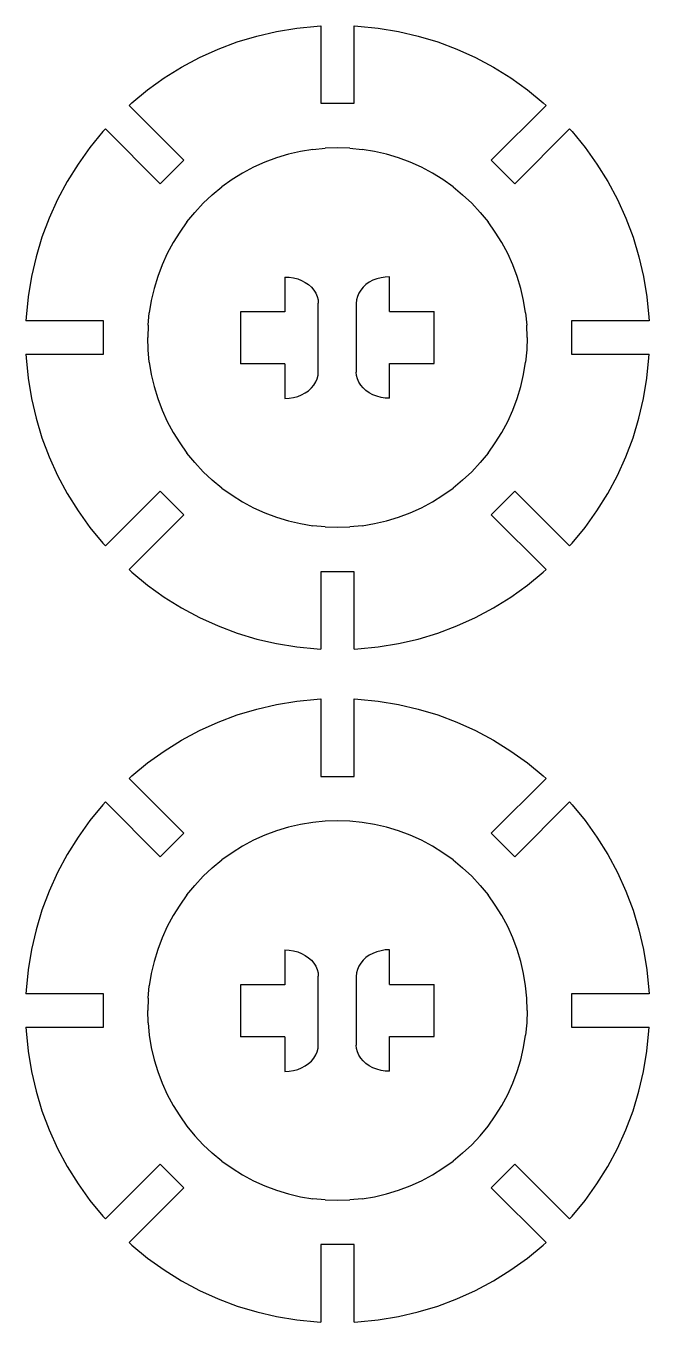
# Model space of a CAD drawing. Extents: x -264 to 264, y -276 to 276.
# Drawn here: x 33.8 to 105.6, y -28.7 to 120.6 of the extents above; entities that cross this region are included whole.
import ezdxf

# ---------------------------------------------------------------- set-up
doc = ezdxf.new("R2010")
doc.units = 0
doc.header["$MEASUREMENT"] = 0
doc.layers.get('0').update_dxf_attribs({"linetype": 'CONTINUOUS'})

msp = doc.modelspace()

# ---------------------------------------------------------------- linework, layer by layer
for p, q in [((60.37, 119.48), (62.66, 120.02)), ((62.66, 120.02), (64.98, 120.4)), ((64.98, 120.4), (67.32, 120.63)), ((67.32, 120.63), (67.75, 120.65)), ((67.75, 120.65), (67.75, 111.73)), ((71.6, 120.65), (72.03, 120.63)), ((71.6, 111.73), (71.6, 120.65)), ((72.03, 120.63), (74.37, 120.4)), ((74.37, 120.4), (76.69, 120.02)), ((76.69, 120.02), (78.99, 119.48)), ((55.91, 117.97), (58.11, 118.8)), ((58.11, 118.8), (60.37, 119.48)), ((78.99, 119.48), (81.24, 118.8)), ((81.24, 118.8), (83.44, 117.97)), ((51.69, 115.89), (53.77, 117)), ((53.77, 117), (55.91, 117.97)), ((83.44, 117.97), (85.59, 117)), ((85.59, 117), (87.66, 115.89)), ((49.69, 114.65), (51.69, 115.89)), ((87.66, 115.89), (89.66, 114.65)), ((47.78, 113.28), (49.69, 114.65)), ((89.66, 114.65), (91.57, 113.28)), ((45.96, 111.78), (47.78, 113.28)), ((91.57, 113.28), (93.39, 111.78)), ((45.65, 111.49), (45.96, 111.78)), ((51.95, 105.18), (45.65, 111.49)), ((67.75, 111.73), (71.6, 111.73)), ((93.71, 111.49), (87.4, 105.18)), ((93.39, 111.78), (93.71, 111.49)), ((42.63, 108.46), (41.14, 106.64)), ((42.93, 108.77), (42.63, 108.46)), ((42.93, 108.77), (49.23, 102.46)), ((90.12, 102.46), (96.43, 108.77)), ((96.43, 108.77), (96.72, 108.46)), ((96.72, 108.46), (98.21, 106.64)), ((41.14, 106.64), (39.77, 104.72)), ((65.41, 106.19), (64.01, 105.87)), ((66.82, 106.42), (65.41, 106.19)), ((66.82, 106.42), (68.25, 106.56)), ((69.68, 106.61), (68.25, 106.56)), ((71.11, 106.56), (69.68, 106.61)), ((71.11, 106.56), (72.53, 106.42)), ((73.94, 106.19), (72.53, 106.42)), ((75.34, 105.87), (73.94, 106.19)), ((98.21, 106.64), (99.58, 104.72)), ((39.77, 104.72), (38.52, 102.72)), ((49.23, 102.46), (51.95, 105.18)), ((61.31, 104.95), (60, 104.36)), ((62.65, 105.45), (61.31, 104.95)), ((64.01, 105.87), (62.65, 105.45)), ((76.71, 105.45), (75.34, 105.87)), ((78.05, 104.95), (76.71, 105.45)), ((79.35, 104.36), (78.05, 104.95)), ((87.4, 105.18), (90.12, 102.46)), ((99.58, 104.72), (100.83, 102.72)), ((58.74, 103.68), (57.52, 102.93)), ((60, 104.36), (58.74, 103.68)), ((80.61, 103.68), (79.35, 104.36)), ((81.83, 102.93), (80.61, 103.68)), ((38.52, 102.72), (37.41, 100.65)), ((55.25, 101.18), (56.36, 102.09)), ((57.52, 102.93), (56.36, 102.09)), ((82.99, 102.09), (81.83, 102.93)), ((82.99, 102.09), (84.1, 101.18)), ((100.83, 102.72), (101.94, 100.65)), ((37.41, 100.65), (36.44, 98.5)), ((53.23, 99.16), (54.21, 100.21)), ((55.25, 101.18), (54.21, 100.21)), ((85.14, 100.21), (84.1, 101.18)), ((86.12, 99.16), (85.14, 100.21)), ((101.94, 100.65), (102.91, 98.5)), ((52.32, 98.05), (53.23, 99.16)), ((86.12, 99.16), (87.03, 98.05)), ((36.44, 98.5), (35.61, 96.3)), ((52.32, 98.05), (51.49, 96.89)), ((87.86, 96.89), (87.03, 98.05)), ((102.91, 98.5), (103.74, 96.3)), ((35.61, 96.3), (34.93, 94.05)), ((50.73, 95.68), (50.06, 94.41)), ((51.49, 96.89), (50.73, 95.68)), ((88.62, 95.68), (87.86, 96.89)), ((89.29, 94.41), (88.62, 95.68)), ((103.74, 96.3), (104.42, 94.05)), ((50.06, 94.41), (49.47, 93.11)), ((89.88, 93.11), (89.29, 94.41)), ((34.93, 94.05), (34.4, 91.76)), ((49.47, 93.11), (48.96, 91.77)), ((90.39, 91.77), (89.88, 93.11)), ((104.42, 94.05), (104.96, 91.76)), ((34.4, 91.76), (34.01, 89.43)), ((48.96, 91.77), (48.55, 90.4)), ((63.61, 91.71), (64.12, 91.69)), ((63.61, 91.71), (63.61, 87.71)), ((64.12, 91.69), (64.61, 91.61)), ((64.61, 91.61), (65.09, 91.48)), ((65.09, 91.48), (65.54, 91.31)), ((65.54, 91.31), (65.96, 91.09)), ((73.76, 91.33), (73.34, 91.1)), ((74.21, 91.5), (73.76, 91.33)), ((74.69, 91.63), (74.21, 91.5)), ((75.18, 91.71), (74.69, 91.63)), ((75.68, 91.74), (75.18, 91.71)), ((75.68, 87.74), (75.68, 91.74)), ((90.8, 90.4), (90.39, 91.77)), ((104.96, 91.76), (105.34, 89.43)), ((48.55, 90.4), (48.22, 89.01)), ((65.96, 91.09), (66.33, 90.83)), ((66.33, 90.83), (66.67, 90.53)), ((66.67, 90.53), (66.95, 90.2)), ((66.95, 90.2), (67.17, 89.85)), ((67.17, 89.85), (67.33, 89.47)), ((72.13, 89.84), (71.97, 89.46)), ((72.35, 90.2), (72.13, 89.84)), ((72.63, 90.53), (72.35, 90.2)), ((72.96, 90.84), (72.63, 90.53)), ((73.34, 91.1), (72.96, 90.84)), ((91.13, 89.01), (90.8, 90.4)), ((34.01, 89.43), (33.78, 87.09)), ((48.22, 89.01), (47.99, 87.59)), ((67.33, 89.47), (67.43, 89.08)), ((67.43, 89.08), (67.46, 88.69)), ((67.46, 80.79), (67.46, 88.69)), ((71.87, 89.06), (71.84, 88.66)), ((71.84, 88.66), (71.84, 80.76)), ((71.97, 89.46), (71.87, 89.06)), ((91.36, 87.59), (91.13, 89.01)), ((105.34, 89.43), (105.57, 87.09)), ((33.78, 87.09), (33.77, 86.66)), ((42.69, 86.66), (33.77, 86.66)), ((42.69, 82.81), (42.69, 86.66)), ((47.85, 86.17), (47.99, 87.59)), ((63.61, 87.71), (58.48, 87.71)), ((58.48, 87.71), (58.48, 81.71)), ((75.68, 87.74), (80.81, 87.74)), ((80.81, 81.74), (80.81, 87.74)), ((91.36, 87.59), (91.5, 86.17)), ((96.66, 86.66), (96.66, 82.81)), ((105.58, 86.66), (96.66, 86.66)), ((105.57, 87.09), (105.58, 86.66)), ((47.85, 86.17), (47.8, 84.74)), ((91.55, 84.74), (91.5, 86.17)), ((47.85, 83.31), (47.8, 84.74)), ((91.55, 84.74), (91.5, 83.31)), ((33.77, 82.81), (42.69, 82.81)), ((33.77, 82.81), (33.78, 82.39)), ((33.78, 82.39), (34.01, 80.04)), ((47.99, 81.88), (47.85, 83.31)), ((91.5, 83.31), (91.36, 81.88)), ((96.66, 82.81), (105.58, 82.81)), ((105.34, 80.04), (105.57, 82.39)), ((105.57, 82.39), (105.58, 82.81)), ((47.99, 81.88), (48.22, 80.47)), ((63.61, 81.71), (58.48, 81.71)), ((63.61, 81.71), (63.61, 77.71)), ((67.43, 80.39), (67.46, 80.79)), ((71.87, 80.37), (71.84, 80.76)), ((75.68, 81.74), (80.81, 81.74)), ((75.68, 77.74), (75.68, 81.74)), ((91.13, 80.47), (91.36, 81.88)), ((34.01, 80.04), (34.4, 77.72)), ((48.22, 80.47), (48.55, 79.08)), ((66.67, 78.92), (66.95, 79.25)), ((66.95, 79.25), (67.17, 79.61)), ((67.17, 79.61), (67.33, 79.99)), ((67.33, 79.99), (67.43, 80.39)), ((71.97, 79.98), (71.87, 80.37)), ((72.13, 79.6), (71.97, 79.98)), ((72.35, 79.25), (72.13, 79.6)), ((72.63, 78.92), (72.35, 79.25)), ((90.8, 79.08), (91.13, 80.47)), ((104.96, 77.72), (105.34, 80.04)), ((34.4, 77.72), (34.93, 75.43)), ((48.55, 79.08), (48.96, 77.71)), ((48.96, 77.71), (49.47, 76.37)), ((63.61, 77.71), (64.12, 77.74)), ((64.12, 77.74), (64.61, 77.82)), ((64.61, 77.82), (65.09, 77.95)), ((65.09, 77.95), (65.54, 78.12)), ((65.54, 78.12), (65.96, 78.35)), ((65.96, 78.35), (66.33, 78.61)), ((66.33, 78.61), (66.67, 78.92)), ((72.96, 78.62), (72.63, 78.92)), ((73.34, 78.36), (72.96, 78.62)), ((73.76, 78.14), (73.34, 78.36)), ((74.21, 77.97), (73.76, 78.14)), ((74.69, 77.84), (74.21, 77.97)), ((75.18, 77.76), (74.69, 77.84)), ((75.68, 77.74), (75.18, 77.76)), ((89.88, 76.37), (90.39, 77.71)), ((90.39, 77.71), (90.8, 79.08)), ((104.42, 75.43), (104.96, 77.72)), ((49.47, 76.37), (50.06, 75.06)), ((89.29, 75.06), (89.88, 76.37)), ((34.93, 75.43), (35.61, 73.18)), ((50.06, 75.06), (50.73, 73.8)), ((88.62, 73.8), (89.29, 75.06)), ((103.74, 73.18), (104.42, 75.43)), ((50.73, 73.8), (51.49, 72.59)), ((87.86, 72.59), (88.62, 73.8)), ((35.61, 73.18), (36.44, 70.97)), ((51.49, 72.59), (52.32, 71.42)), ((87.03, 71.42), (87.86, 72.59)), ((102.91, 70.97), (103.74, 73.18)), ((36.44, 70.97), (37.41, 68.83)), ((53.23, 70.32), (52.32, 71.42)), ((53.23, 70.32), (54.21, 69.27)), ((86.12, 70.32), (85.14, 69.27)), ((87.03, 71.42), (86.12, 70.32)), ((101.94, 68.83), (102.91, 70.97)), ((37.41, 68.83), (38.52, 66.75)), ((55.25, 68.29), (54.21, 69.27)), ((85.14, 69.27), (84.1, 68.29)), ((100.83, 66.75), (101.94, 68.83)), ((56.36, 67.39), (55.25, 68.29)), ((56.36, 67.39), (57.52, 66.55)), ((81.83, 66.55), (82.99, 67.39)), ((84.1, 68.29), (82.99, 67.39)), ((38.52, 66.75), (39.77, 64.75)), ((49.23, 67.02), (42.93, 60.71)), ((51.95, 64.3), (49.23, 67.02)), ((57.52, 66.55), (58.74, 65.8)), ((58.74, 65.8), (60, 65.12)), ((79.35, 65.12), (80.61, 65.8)), ((80.61, 65.8), (81.83, 66.55)), ((90.12, 67.02), (87.4, 64.3)), ((96.43, 60.71), (90.12, 67.02)), ((99.58, 64.75), (100.83, 66.75)), ((39.77, 64.75), (41.14, 62.84)), ((45.65, 57.99), (51.95, 64.3)), ((60, 65.12), (61.31, 64.53)), ((61.31, 64.53), (62.65, 64.03)), ((76.71, 64.03), (78.05, 64.53)), ((78.05, 64.53), (79.35, 65.12)), ((87.4, 64.3), (93.71, 57.99)), ((98.21, 62.84), (99.58, 64.75)), ((41.14, 62.84), (42.63, 61.02)), ((62.65, 64.03), (64.01, 63.61)), ((64.01, 63.61), (65.41, 63.29)), ((65.41, 63.29), (66.82, 63.05)), ((68.25, 62.91), (66.82, 63.05)), ((68.25, 62.91), (69.68, 62.87)), ((69.68, 62.87), (71.11, 62.91)), ((72.53, 63.05), (71.11, 62.91)), ((72.53, 63.05), (73.94, 63.29)), ((73.94, 63.29), (75.34, 63.61)), ((75.34, 63.61), (76.71, 64.03)), ((96.72, 61.02), (98.21, 62.84)), ((42.63, 61.02), (42.93, 60.71)), ((96.43, 60.71), (96.72, 61.02)), ((45.65, 57.99), (45.96, 57.69)), ((45.96, 57.69), (47.78, 56.2)), ((67.75, 57.75), (67.75, 48.83)), ((71.6, 57.75), (67.75, 57.75)), ((71.6, 48.83), (71.6, 57.75)), ((91.57, 56.2), (93.39, 57.69)), ((93.39, 57.69), (93.71, 57.99)), ((47.78, 56.2), (49.69, 54.83)), ((89.66, 54.83), (91.57, 56.2)), ((49.69, 54.83), (51.69, 53.59)), ((87.66, 53.59), (89.66, 54.83)), ((51.69, 53.59), (53.77, 52.48)), ((53.77, 52.48), (55.91, 51.51)), ((83.44, 51.51), (85.59, 52.48)), ((85.59, 52.48), (87.66, 53.59)), ((55.91, 51.51), (58.11, 50.68)), ((81.24, 50.68), (83.44, 51.51)), ((58.11, 50.68), (60.37, 49.99)), ((60.37, 49.99), (62.66, 49.46)), ((62.66, 49.46), (64.98, 49.08)), ((74.37, 49.08), (76.69, 49.46)), ((76.69, 49.46), (78.99, 49.99)), ((78.99, 49.99), (81.24, 50.68)), ((64.98, 49.08), (67.32, 48.84)), ((67.32, 48.84), (67.75, 48.83)), ((71.6, 48.83), (72.03, 48.84)), ((72.03, 48.84), (74.37, 49.08)), ((58.11, 41.24), (60.37, 41.92)), ((60.37, 41.92), (62.66, 42.46)), ((62.66, 42.46), (64.98, 42.84)), ((64.98, 42.84), (67.32, 43.07)), ((67.32, 43.07), (67.75, 43.08)), ((67.75, 43.08), (67.75, 34.16)), ((71.6, 43.08), (72.03, 43.07)), ((71.6, 34.16), (71.6, 43.08)), ((72.03, 43.07), (74.37, 42.84)), ((74.37, 42.84), (76.69, 42.46)), ((76.69, 42.46), (78.99, 41.92)), ((78.99, 41.92), (81.24, 41.24)), ((53.77, 39.44), (55.91, 40.41)), ((55.91, 40.41), (58.11, 41.24)), ((81.24, 41.24), (83.44, 40.41)), ((83.44, 40.41), (85.59, 39.44)), ((51.69, 38.33), (53.77, 39.44)), ((85.59, 39.44), (87.66, 38.33)), ((49.69, 37.08), (51.69, 38.33)), ((87.66, 38.33), (89.66, 37.08)), ((47.78, 35.71), (49.69, 37.08)), ((89.66, 37.08), (91.57, 35.71)), ((45.96, 34.22), (47.78, 35.71)), ((91.57, 35.71), (93.39, 34.22)), ((45.65, 33.93), (45.96, 34.22)), ((51.95, 27.62), (45.65, 33.93)), ((67.75, 34.16), (71.6, 34.16)), ((93.71, 33.93), (87.4, 27.62)), ((93.39, 34.22), (93.71, 33.93)), ((42.63, 30.89), (41.14, 29.07)), ((42.93, 31.21), (42.63, 30.89)), ((42.93, 31.21), (49.23, 24.9)), ((90.12, 24.9), (96.43, 31.21)), ((96.43, 31.21), (96.72, 30.89)), ((96.72, 30.89), (98.21, 29.07)), ((41.14, 29.07), (39.77, 27.16)), ((65.41, 28.63), (64.01, 28.3)), ((66.82, 28.86), (65.41, 28.63)), ((68.25, 29), (66.82, 28.86)), ((69.68, 29.05), (68.25, 29)), ((71.11, 29), (69.68, 29.05)), ((72.53, 28.86), (71.11, 29)), ((73.94, 28.63), (72.53, 28.86)), ((75.34, 28.3), (73.94, 28.63)), ((98.21, 29.07), (99.58, 27.16)), ((39.77, 27.16), (38.52, 25.16)), ((49.23, 24.9), (51.95, 27.62)), ((61.31, 27.38), (60, 26.79)), ((62.65, 27.89), (61.31, 27.38)), ((64.01, 28.3), (62.65, 27.89)), ((76.71, 27.89), (75.34, 28.3)), ((78.05, 27.38), (76.71, 27.89)), ((79.35, 26.79), (78.05, 27.38)), ((87.4, 27.62), (90.12, 24.9)), ((99.58, 27.16), (100.83, 25.16)), ((58.74, 26.12), (57.52, 25.36)), ((60, 26.79), (58.74, 26.12)), ((80.61, 26.12), (79.35, 26.79)), ((81.83, 25.36), (80.61, 26.12)), ((38.52, 25.16), (37.41, 23.09)), ((55.25, 23.62), (56.36, 24.53)), ((57.52, 25.36), (56.36, 24.53)), ((82.99, 24.53), (81.83, 25.36)), ((82.99, 24.53), (84.1, 23.62)), ((100.83, 25.16), (101.94, 23.09)), ((37.41, 23.09), (36.44, 20.94)), ((53.23, 21.6), (54.21, 22.64)), ((55.25, 23.62), (54.21, 22.64)), ((85.14, 22.64), (84.1, 23.62)), ((86.12, 21.6), (85.14, 22.64)), ((101.94, 23.09), (102.91, 20.94)), ((36.44, 20.94), (35.61, 18.74)), ((52.32, 20.49), (53.23, 21.6)), ((86.12, 21.6), (87.03, 20.49)), ((102.91, 20.94), (103.74, 18.74)), ((52.32, 20.49), (51.49, 19.33)), ((87.86, 19.33), (87.03, 20.49)), ((35.61, 18.74), (34.93, 16.49)), ((50.73, 18.11), (50.06, 16.85)), ((51.49, 19.33), (50.73, 18.11)), ((88.62, 18.11), (87.86, 19.33)), ((89.29, 16.85), (88.62, 18.11)), ((103.74, 18.74), (104.42, 16.49)), ((34.93, 16.49), (34.4, 14.19)), ((50.06, 16.85), (49.47, 15.55)), ((89.88, 15.55), (89.29, 16.85)), ((104.42, 16.49), (104.96, 14.19)), ((49.47, 15.55), (48.96, 14.21)), ((90.39, 14.21), (89.88, 15.55)), ((34.4, 14.19), (34.01, 11.87)), ((48.96, 14.21), (48.55, 12.84)), ((63.61, 14.15), (63.61, 10.15)), ((63.61, 14.15), (64.12, 14.12)), ((64.12, 14.12), (64.61, 14.05)), ((64.61, 14.05), (65.09, 13.92)), ((65.09, 13.92), (65.54, 13.74)), ((65.54, 13.74), (65.96, 13.52)), ((65.96, 13.52), (66.33, 13.26)), ((73.34, 13.54), (72.96, 13.27)), ((73.76, 13.76), (73.34, 13.54)), ((74.21, 13.94), (73.76, 13.76)), ((74.69, 14.07), (74.21, 13.94)), ((75.18, 14.15), (74.69, 14.07)), ((75.68, 14.18), (75.18, 14.15)), ((75.68, 10.18), (75.68, 14.18)), ((90.8, 12.84), (90.39, 14.21)), ((104.96, 14.19), (105.34, 11.87)), ((48.55, 12.84), (48.22, 11.44)), ((66.33, 13.26), (66.67, 12.97)), ((66.67, 12.97), (66.95, 12.64)), ((66.95, 12.64), (67.17, 12.28)), ((67.17, 12.28), (67.33, 11.91)), ((72.13, 12.28), (71.97, 11.89)), ((72.35, 12.64), (72.13, 12.28)), ((72.63, 12.97), (72.35, 12.64)), ((72.96, 13.27), (72.63, 12.97)), ((91.13, 11.44), (90.8, 12.84)), ((34.01, 11.87), (33.78, 9.53)), ((48.22, 11.44), (47.99, 10.03)), ((67.33, 11.91), (67.43, 11.52)), ((67.43, 11.52), (67.46, 11.13)), ((67.46, 3.23), (67.46, 11.13)), ((71.87, 11.5), (71.84, 11.1)), ((71.84, 11.1), (71.84, 3.2)), ((71.97, 11.89), (71.87, 11.5)), ((91.36, 10.03), (91.13, 11.44)), ((105.34, 11.87), (105.57, 9.53)), ((33.78, 9.53), (33.77, 9.1)), ((42.69, 9.1), (33.77, 9.1)), ((42.69, 5.25), (42.69, 9.1)), ((47.85, 8.61), (47.99, 10.03)), ((58.48, 10.15), (58.48, 4.15)), ((63.61, 10.15), (58.48, 10.15)), ((75.68, 10.18), (80.81, 10.18)), ((80.81, 4.18), (80.81, 10.18)), ((91.5, 8.61), (91.36, 10.03)), ((105.58, 9.1), (96.66, 9.1)), ((96.66, 9.1), (96.66, 5.25)), ((105.57, 9.53), (105.58, 9.1)), ((47.85, 8.61), (47.8, 7.18)), ((91.55, 7.18), (91.5, 8.61)), ((47.85, 5.75), (47.8, 7.18)), ((91.55, 7.18), (91.5, 5.75)), ((33.77, 5.25), (42.69, 5.25)), ((33.77, 5.25), (33.78, 4.82)), ((33.78, 4.82), (34.01, 2.48)), ((47.85, 5.75), (47.99, 4.32)), ((91.5, 5.75), (91.36, 4.32)), ((96.66, 5.25), (105.58, 5.25)), ((105.34, 2.48), (105.57, 4.82)), ((105.57, 4.82), (105.58, 5.25)), ((47.99, 4.32), (48.22, 2.91)), ((63.61, 4.15), (58.48, 4.15)), ((63.61, 4.15), (63.61, 0.15)), ((67.43, 2.83), (67.46, 3.23)), ((71.87, 2.8), (71.84, 3.2)), ((75.68, 0.18), (75.68, 4.18)), ((75.68, 4.18), (80.81, 4.18)), ((91.13, 2.91), (91.36, 4.32)), ((34.01, 2.48), (34.4, 0.16)), ((48.22, 2.91), (48.55, 1.51)), ((48.55, 1.51), (48.96, 0.15)), ((66.67, 1.35), (66.95, 1.69)), ((66.95, 1.69), (67.17, 2.05)), ((67.17, 2.05), (67.33, 2.43)), ((67.33, 2.43), (67.43, 2.83)), ((71.97, 2.42), (71.87, 2.8)), ((72.13, 2.04), (71.97, 2.42)), ((72.35, 1.69), (72.13, 2.04)), ((72.63, 1.36), (72.35, 1.69)), ((90.39, 0.15), (90.8, 1.51)), ((90.8, 1.51), (91.13, 2.91)), ((104.96, 0.16), (105.34, 2.48)), ((34.4, 0.16), (34.93, -2.13)), ((48.96, 0.15), (49.47, -1.19)), ((63.61, 0.15), (64.12, 0.18)), ((64.12, 0.18), (64.61, 0.25)), ((64.61, 0.25), (65.09, 0.38)), ((65.09, 0.38), (65.54, 0.56)), ((65.54, 0.56), (65.96, 0.79)), ((65.96, 0.79), (66.33, 1.05)), ((66.33, 1.05), (66.67, 1.35)), ((72.96, 1.06), (72.63, 1.36)), ((73.34, 0.8), (72.96, 1.06)), ((73.76, 0.58), (73.34, 0.8)), ((74.21, 0.41), (73.76, 0.58)), ((74.69, 0.28), (74.21, 0.41)), ((75.18, 0.2), (74.69, 0.28)), ((75.68, 0.18), (75.18, 0.2)), ((89.88, -1.19), (90.39, 0.15)), ((104.42, -2.13), (104.96, 0.16)), ((49.47, -1.19), (50.06, -2.5)), ((89.29, -2.5), (89.88, -1.19)), ((34.93, -2.13), (35.61, -4.39)), ((50.06, -2.5), (50.73, -3.76)), ((88.62, -3.76), (89.29, -2.5)), ((103.74, -4.39), (104.42, -2.13)), ((35.61, -4.39), (36.44, -6.59)), ((50.73, -3.76), (51.49, -4.98)), ((87.86, -4.98), (88.62, -3.76)), ((102.91, -6.59), (103.74, -4.39)), ((51.49, -4.98), (52.32, -6.14)), ((87.03, -6.14), (87.86, -4.98)), ((36.44, -6.59), (37.41, -8.73)), ((52.32, -6.14), (53.23, -7.25)), ((53.23, -7.25), (54.21, -8.29)), ((86.12, -7.25), (85.14, -8.29)), ((86.12, -7.25), (87.03, -6.14)), ((101.94, -8.73), (102.91, -6.59)), ((37.41, -8.73), (38.52, -10.81)), ((55.25, -9.27), (54.21, -8.29)), ((85.14, -8.29), (84.1, -9.27)), ((100.83, -10.81), (101.94, -8.73)), ((56.36, -10.18), (55.25, -9.27)), ((56.36, -10.18), (57.52, -11.01)), ((81.83, -11.01), (82.99, -10.18)), ((84.1, -9.27), (82.99, -10.18)), ((38.52, -10.81), (39.77, -12.81)), ((49.23, -10.55), (42.93, -16.85)), ((51.95, -13.27), (49.23, -10.55)), ((57.52, -11.01), (58.74, -11.77)), ((58.74, -11.77), (60, -12.44)), ((79.35, -12.44), (80.61, -11.77)), ((80.61, -11.77), (81.83, -11.01)), ((90.12, -10.55), (87.4, -13.27)), ((96.43, -16.85), (90.12, -10.55)), ((99.58, -12.81), (100.83, -10.81)), ((39.77, -12.81), (41.14, -14.72)), ((45.65, -19.57), (51.95, -13.27)), ((60, -12.44), (61.31, -13.03)), ((61.31, -13.03), (62.65, -13.54)), ((76.71, -13.54), (78.05, -13.03)), ((78.05, -13.03), (79.35, -12.44)), ((87.4, -13.27), (93.71, -19.57)), ((98.21, -14.72), (99.58, -12.81)), ((41.14, -14.72), (42.63, -16.54)), ((62.65, -13.54), (64.01, -13.95)), ((64.01, -13.95), (65.41, -14.28)), ((65.41, -14.28), (66.82, -14.51)), ((68.25, -14.65), (66.82, -14.51)), ((68.25, -14.65), (69.68, -14.7)), ((69.68, -14.7), (71.11, -14.65)), ((72.53, -14.51), (71.11, -14.65)), ((72.53, -14.51), (73.94, -14.28)), ((73.94, -14.28), (75.34, -13.95)), ((75.34, -13.95), (76.71, -13.54)), ((96.72, -16.54), (98.21, -14.72)), ((42.63, -16.54), (42.93, -16.85)), ((96.43, -16.85), (96.72, -16.54)), ((45.65, -19.57), (45.96, -19.87)), ((45.96, -19.87), (47.78, -21.36)), ((71.6, -19.81), (67.75, -19.81)), ((67.75, -19.81), (67.75, -28.73)), ((71.6, -28.73), (71.6, -19.81)), ((91.57, -21.36), (93.39, -19.87)), ((93.39, -19.87), (93.71, -19.57)), ((47.78, -21.36), (49.69, -22.73)), ((89.66, -22.73), (91.57, -21.36)), ((49.69, -22.73), (51.69, -23.98)), ((87.66, -23.98), (89.66, -22.73)), ((51.69, -23.98), (53.77, -25.09)), ((53.77, -25.09), (55.91, -26.06)), ((83.44, -26.06), (85.59, -25.09)), ((85.59, -25.09), (87.66, -23.98)), ((55.91, -26.06), (58.11, -26.89)), ((58.11, -26.89), (60.37, -27.57)), ((78.99, -27.57), (81.24, -26.89)), ((81.24, -26.89), (83.44, -26.06)), ((60.37, -27.57), (62.66, -28.1)), ((62.66, -28.1), (64.98, -28.49)), ((74.37, -28.49), (76.69, -28.1)), ((76.69, -28.1), (78.99, -27.57)), ((64.98, -28.49), (67.32, -28.72)), ((67.32, -28.72), (67.75, -28.73)), ((71.6, -28.73), (72.03, -28.72)), ((72.03, -28.72), (74.37, -28.49))]:
    msp.add_line(p, q)

doc.saveas('drawing.dxf')
